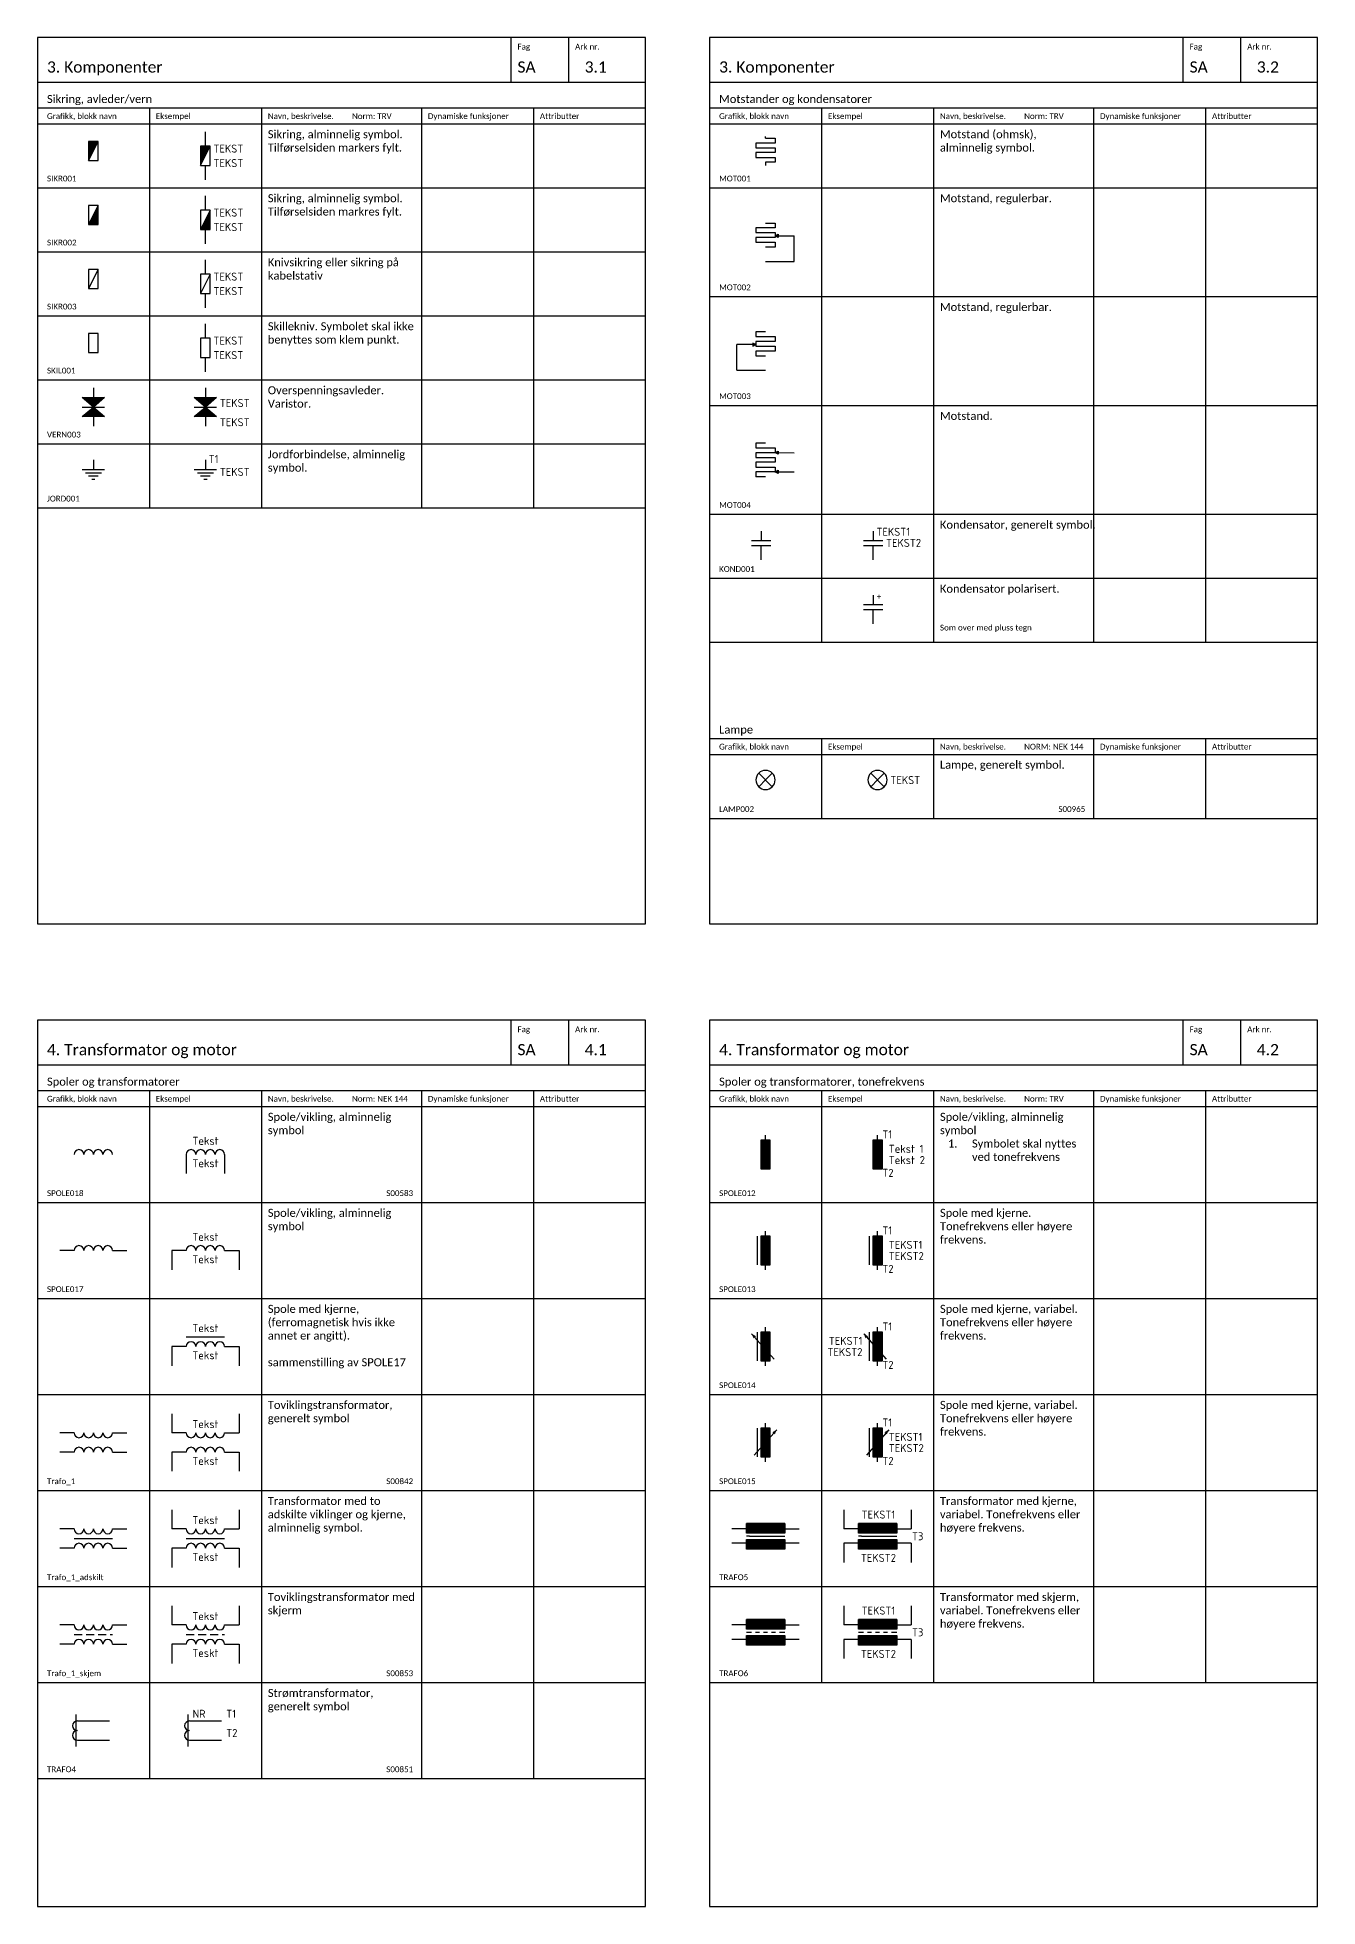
# Model space of a CAD drawing. Extents: x -220 to 1240, y -2179 to 277.
# Drawn here: x 0 to 400, y -921 to -337 of the extents above; entities that cross this region are included whole.
import ezdxf
from ezdxf.enums import TextEntityAlignment as Align

# ---------------------------------------------------------------- set-up
doc = ezdxf.new("R2010")
doc.units = 0
doc.linetypes.add('HIDDEN_Signal', pattern=[3.75, 2.5, -1.25])
for name, color, linetype in [('KOMP-TEKST25', 2, 'Continuous'), ('KOMPONENTER', 2, 'Continuous'), ('RAMME', 5, 'Continuous'), ('RAMME SYMBOLER', 4, 'Continuous'), ('RAMME TEKST', 7, 'Continuous'), ('Sig-komponenter', 2, 'Continuous')]:
    doc.layers.add(name, color=color, linetype=linetype)
doc.styles.add('Calibri', font='calibri.ttf')
doc.styles.add('ISO25', font='iso3098.shx', dxfattribs={"height": 2.5})
pattern_1 = [(0, (5e-13, -338.25), (0, 6.985), [5.08, -1.905]), (90, (5e-13, -338.25), (-6.985, 4e-16), [5.08, -1.905])]
pattern_2 = [(0, (62.5, -307), (0, 6.985), [5.08, -1.905]), (90, (62.5, -307), (-6.985, 4e-16), [5.08, -1.905])]
pattern_3 = [(0, (-210, -307), (0, 6.985), [5.08, -1.905]), (90, (-210, -307), (-6.985, 4e-16), [5.08, -1.905])]

# ---------------------------------------------------------------- blocks, each defined once
blk = doc.blocks.new('KOND001')
at = {"layer": 'KOMPONENTER', "color": 0, "linetype": 'ByBlock', "lineweight": -2}
for points in [[(0, 0), (0, -3)], [(-3, -3), (3, -3)], [(-3, -4.5), (3, -4.5)], [(0, -9), (0, -4.5)]]:
    blk.add_lwpolyline(points, dxfattribs=at)
at = {"layer": 'KOMP-TEKST25', "linetype": 'ByBlock', "lineweight": -2, "style": 'ISO25'}
for tag, p in [('TEKST1', (1, -1.5)), ('TEKST2', (4, -4.97))]:
    blk.add_attdef(tag, p, '', height=2.5, dxfattribs=at)
blk = doc.blocks.new('SPOLE012')
at = {"layer": 'KOMPONENTER', "color": 0, "linetype": 'ByBlock', "lineweight": -2}
for points in [[(0, -1.5), (0, 0)], [(-1.5, -1.5), (-1.5, -10.5)], [(1.5, -1.5), (-1.5, -1.5)], [(-1.25, -1.75), (-1.25, -10.25)], [(1.25, -1.75), (-1.25, -1.75)], [(-1, -2), (-1, -10)], [(1, -2), (-1, -2)], [(-0.75, -2.25), (-0.75, -9.75)], [(0.75, -2.25), (-0.75, -2.25)], [(-0.5, -2.5), (-0.5, -9.5)], [(0.5, -2.5), (-0.5, -2.5)], [(-0.25, -2.75), (-0.25, -9.25)], [(0.25, -2.75), (-0.25, -2.75)], [(0, -3), (0, -9)], [(0.25, -9.25), (0.25, -2.75)], [(0.5, -9.5), (0.5, -2.5)], [(0.75, -9.75), (0.75, -2.25)], [(1, -10), (1, -2)], [(1.25, -10.25), (1.25, -1.75)], [(1.5, -10.5), (1.5, -1.5)], [(-1.5, -10.5), (1.5, -10.5)], [(-1.25, -10.25), (1.25, -10.25)], [(-1, -10), (1, -10)], [(-0.75, -9.75), (0.75, -9.75)], [(-0.5, -9.5), (0.5, -9.5)], [(-0.25, -9.25), (0.25, -9.25)]]:
    blk.add_lwpolyline(points, dxfattribs=at)
blk.add_solid([(-1.52, -10.49), (1.5, -10.49), (-1.52, -1.49), (1.46, -1.53)], dxfattribs=at)
at = {"layer": 'KOMP-TEKST25', "linetype": 'ByBlock', "lineweight": -2, "style": 'ISO25'}
for tag, p in [('TILKOPL1', (1.5, -1)), ('TEKST1', (3.5, -5.5)), ('TILKOPL2', (1.5, -13)), ('TEKST2', (3.5, -9))]:
    blk.add_attdef(tag, p, '', height=2.5, dxfattribs=at)
blk = doc.blocks.new('SPOLE013')
at = {"layer": 'KOMPONENTER', "color": 0, "linetype": 'ByBlock', "lineweight": -2}
for points in [[(0, -1.5), (0, 0)], [(-2.5, -10.5), (-2.5, -1.5)], [(-1.5, -1.5), (-1.5, -10.5)], [(1.5, -1.5), (-1.5, -1.5)], [(-1.25, -1.75), (-1.25, -10.25)], [(1.25, -1.75), (-1.25, -1.75)], [(-1, -2), (-1, -10)], [(1, -2), (-1, -2)], [(-0.75, -2.25), (-0.75, -9.75)], [(0.75, -2.25), (-0.75, -2.25)], [(-0.5, -2.5), (-0.5, -9.5)], [(0.5, -2.5), (-0.5, -2.5)], [(-0.25, -2.75), (-0.25, -9.25)], [(0.25, -2.75), (-0.25, -2.75)], [(0, -3), (0, -9)], [(0.25, -9.25), (0.25, -2.75)], [(0.5, -9.5), (0.5, -2.5)], [(0.75, -9.75), (0.75, -2.25)], [(1, -10), (1, -2)], [(1.25, -10.25), (1.25, -1.75)], [(1.5, -10.5), (1.5, -1.5)], [(-1.5, -10.5), (1.5, -10.5)], [(-1.25, -10.25), (1.25, -10.25)], [(-1, -10), (1, -10)], [(-0.75, -9.75), (0.75, -9.75)], [(-0.5, -9.5), (0.5, -9.5)], [(-0.25, -9.25), (0.25, -9.25)], [(0, -12), (0, -10.5)]]:
    blk.add_lwpolyline(points, dxfattribs=at)
blk.add_solid([(-1.52, -10.49), (1.5, -10.49), (-1.52, -1.49), (1.46, -1.53)], dxfattribs=at)
at = {"layer": 'KOMP-TEKST25', "linetype": 'ByBlock', "lineweight": -2, "style": 'ISO25'}
for tag, p in [('TILKOPL1', (1.5, -1)), ('TEKST1', (3.5, -5.5)), ('TILKOPL2', (1.5, -13)), ('TEKST2', (3.5, -9))]:
    blk.add_attdef(tag, p, '', height=2.5, dxfattribs=at)
blk = doc.blocks.new('SPOLE014')
at = {"layer": 'KOMPONENTER', "color": 0, "linetype": 'ByBlock', "lineweight": -2}
blk.add_line((-4.33, -2), (2.67, -10), dxfattribs=at)
for points in [[(0, -1.5), (0, 0)], [(-2.5, -10.5), (-2.5, -1.5)], [(-1.5, -1.5), (-1.5, -10.5)], [(1.5, -1.5), (-1.5, -1.5)], [(-1.25, -1.75), (-1.25, -10.25)], [(1.25, -1.75), (-1.25, -1.75)], [(-1, -2), (-1, -10)], [(1, -2), (-1, -2)], [(-0.75, -2.25), (-0.75, -9.75)], [(0.75, -2.25), (-0.75, -2.25)], [(-0.5, -2.5), (-0.5, -9.5)], [(0.5, -2.5), (-0.5, -2.5)], [(-0.25, -2.75), (-0.25, -9.25)], [(0.25, -2.75), (-0.25, -2.75)], [(0, -3), (0, -9)], [(0.25, -9.25), (0.25, -2.75)], [(0.5, -9.5), (0.5, -2.5)], [(0.75, -9.75), (0.75, -2.25)], [(1, -10), (1, -2)], [(1.25, -10.25), (1.25, -1.75)], [(1.5, -10.5), (1.5, -1.5)], [(-1.5, -10.5), (1.5, -10.5)], [(-1.25, -10.25), (1.25, -10.25)], [(-1, -10), (1, -10)], [(-0.75, -9.75), (0.75, -9.75)], [(-0.5, -9.5), (0.5, -9.5)], [(-0.25, -9.25), (0.25, -9.25)], [(0, -12), (0, -10.5)]]:
    blk.add_lwpolyline(points, dxfattribs=at)
blk.add_lwpolyline([(-4.33, -2, 0, 1, 0), (-3.37, -3.11, 1, 1, 0)], format="xyseb", dxfattribs=at)
blk.add_solid([(-1.52, -10.49), (1.5, -10.49), (-1.52, -1.49), (1.46, -1.53)], dxfattribs=at)
at = {"layer": 'KOMP-TEKST25', "linetype": 'ByBlock', "lineweight": -2, "style": 'ISO25'}
for tag, p in [('TILKOPL1', (1.5, -1)), ('TILKOPL2', (1.5, -13))]:
    blk.add_attdef(tag, p, '', height=2.5, dxfattribs=at)
for tag, p in [('TEKST1', (-4.72, -5.5)), ('TEKST2', (-4.72, -9))]:
    blk.add_attdef(tag, text='', height=2.5, dxfattribs=at).set_placement(p, align=Align.RIGHT)
blk = doc.blocks.new('SPOLE015')
at = {"layer": 'KOMPONENTER', "color": 0, "linetype": 'ByBlock', "lineweight": -2}
blk.add_line((3.5, -2), (-3.5, -10), dxfattribs=at)
for points in [[(0, -1.5), (0, 0)], [(-2.5, -10.5), (-2.5, -1.5)], [(-1.5, -1.5), (-1.5, -10.5)], [(1.5, -1.5), (-1.5, -1.5)], [(-1.25, -1.75), (-1.25, -10.25)], [(1.25, -1.75), (-1.25, -1.75)], [(-1, -2), (-1, -10)], [(1, -2), (-1, -2)], [(-0.75, -2.25), (-0.75, -9.75)], [(0.75, -2.25), (-0.75, -2.25)], [(-0.5, -2.5), (-0.5, -9.5)], [(0.5, -2.5), (-0.5, -2.5)], [(-0.25, -2.75), (-0.25, -9.25)], [(0.25, -2.75), (-0.25, -2.75)], [(0, -3), (0, -9)], [(0.25, -9.25), (0.25, -2.75)], [(0.5, -9.5), (0.5, -2.5)], [(0.75, -9.75), (0.75, -2.25)], [(1, -10), (1, -2)], [(1.25, -10.25), (1.25, -1.75)], [(1.5, -10.5), (1.5, -1.5)], [(-1.5, -10.5), (1.5, -10.5)], [(-1.25, -10.25), (1.25, -10.25)], [(-1, -10), (1, -10)], [(-0.75, -9.75), (0.75, -9.75)], [(-0.5, -9.5), (0.5, -9.5)], [(-0.25, -9.25), (0.25, -9.25)], [(0, -12), (0, -10.5)]]:
    blk.add_lwpolyline(points, dxfattribs=at)
blk.add_lwpolyline([(3.5, -2, 0, 1, 0), (2.54, -3.11, 1, 1, 0)], format="xyseb", dxfattribs=at)
blk.add_solid([(-1.52, -10.49), (1.5, -10.49), (-1.52, -1.49), (1.46, -1.53)], dxfattribs=at)
at = {"layer": 'KOMP-TEKST25', "linetype": 'ByBlock', "lineweight": -2, "style": 'ISO25'}
for tag, p in [('TILKOPL1', (1.5, -1)), ('TEKST1', (3.5, -5.5)), ('TILKOPL2', (1.5, -13)), ('TEKST2', (3.5, -9))]:
    blk.add_attdef(tag, p, '', height=2.5, dxfattribs=at)
blk = doc.blocks.new('TRAFO5')
at = {"layer": 'KOMPONENTER', "color": 0, "linetype": 'ByBlock', "lineweight": -2}
for p, q in [((4.5, 0), (0, 0)), ((16.5, 0), (21, 0)), ((4.5, -4.5), (0, -4.5)), ((21, -4.5), (16.5, -4.5))]:
    blk.add_line(p, q, dxfattribs=at)
for points in [[(16.51, 1.72), (4.51, 1.72)], [(4.51, -1.28), (4.51, 1.72)], [(4.51, 0.22), (4.51, 0.22)], [(4.51, -1.28), (4.51, 0.22)], [(16.26, 1.47), (4.76, 1.47)], [(4.76, 1.47), (4.76, -1.03)], [(16.01, 1.22), (5.01, 1.22)], [(5.01, 1.22), (5.01, -0.78)], [(15.76, 0.97), (5.26, 0.97)], [(5.26, 0.97), (5.26, -0.53)], [(15.51, 0.72), (5.51, 0.72)], [(5.51, 0.72), (5.51, -0.28)], [(15.26, 0.47), (5.76, 0.47)], [(5.76, 0.47), (5.76, -0.03)], [(6.01, 0.22), (15.01, 0.22)], [(15.26, -0.03), (15.26, 0.47)], [(15.51, -0.28), (15.51, 0.72)], [(15.76, -0.53), (15.76, 0.97)], [(16.01, -0.78), (16.01, 1.22)], [(16.26, -1.03), (16.26, 1.47)], [(16.51, 1.72), (16.51, -1.28)], [(16.51, -1.28), (4.51, -1.28)], [(5.51, -2.28), (4.51, -2.28)], [(4.51, -3.28), (16.51, -3.28)], [(4.51, -3.78), (4.51, -3.28)], [(4.51, -4.78), (4.51, -3.78)], [(4.51, -6.28), (4.51, -4.78)], [(4.76, -1.03), (16.26, -1.03)], [(4.76, -3.53), (4.76, -6.03)], [(16.26, -3.53), (4.76, -3.53)], [(5.01, -0.78), (16.01, -0.78)], [(16.01, -3.78), (5.01, -3.78)], [(5.01, -3.78), (5.01, -5.78)], [(5.01, -5.78), (16.01, -5.78)], [(5.26, -0.53), (15.76, -0.53)], [(15.76, -4.03), (5.26, -4.03)], [(5.26, -4.03), (5.26, -5.53)], [(5.26, -5.53), (15.76, -5.53)], [(5.51, -0.28), (15.51, -0.28)], [(5.51, -2.28), (15.51, -2.28)], [(15.51, -4.28), (5.51, -4.28)], [(5.51, -4.28), (5.51, -5.28)], [(5.51, -5.28), (15.51, -5.28)], [(5.76, -0.03), (15.26, -0.03)], [(15.26, -4.53), (5.76, -4.53)], [(5.76, -4.53), (5.76, -5.03)], [(5.76, -5.03), (15.26, -5.03)], [(6.01, -4.78), (15.01, -4.78)], [(15.26, -5.03), (15.26, -4.53)], [(15.51, -2.28), (16.51, -2.28)], [(15.51, -5.28), (15.51, -4.28)], [(15.76, -5.53), (15.76, -4.03)], [(16.01, -5.78), (16.01, -3.78)], [(16.26, -6.03), (16.26, -3.53)], [(16.51, -3.28), (16.51, -3.78)], [(16.51, -3.78), (16.51, -4.78)], [(16.51, -4.78), (16.51, -6.28)], [(16.51, -6.28), (4.51, -6.28)], [(4.76, -6.03), (16.26, -6.03)]]:
    blk.add_lwpolyline(points, dxfattribs=at)
for points in [[(4.52, -1.23), (16.46, -1.23), (4.52, 1.7), (16.5, 1.7)], [(4.52, -6.25), (16.46, -6.25), (4.52, -3.32), (16.5, -3.32)]]:
    blk.add_solid(points, dxfattribs=at)
at = {"layer": 'KOMP-TEKST25', "linetype": 'ByBlock', "lineweight": -2, "style": 'ISO25'}
for tag, p in [('TEKST1', (10.77, 3.23)), ('TEKST2', (10.77, -10.3))]:
    blk.add_attdef(tag, text='', height=2.5, dxfattribs=at).set_placement(p, align=Align.CENTER)
blk.add_attdef('TEKST3', (21.26, -3.54), '', height=2.5, dxfattribs=at)
blk = doc.blocks.new('TRAFO6')
at = {"layer": 'KOMPONENTER', "color": 0, "linetype": 'ByBlock', "lineweight": -2}
for p, q in [((4.5, 0), (0, 0)), ((16.5, 0), (21, 0)), ((4.5, -4.5), (0, -4.5)), ((4.51, -2.28), (6.15, -2.28)), ((7.38, -2.28), (8.63, -2.28)), ((9.87, -2.28), (11.13, -2.28)), ((12.39, -2.28), (13.64, -2.28)), ((14.89, -2.28), (16.51, -2.28)), ((21, -4.5), (16.5, -4.5))]:
    blk.add_line(p, q, dxfattribs=at)
for points in [[(16.51, 1.72), (4.51, 1.72)], [(4.51, -1.28), (4.51, 1.72)], [(4.51, -1.28), (4.51, 0.22)], [(4.51, 0.22), (4.51, 0.22)], [(16.26, 1.47), (4.76, 1.47)], [(4.76, 1.47), (4.76, -1.03)], [(16.01, 1.22), (5.01, 1.22)], [(5.01, 1.22), (5.01, -0.78)], [(15.76, 0.97), (5.26, 0.97)], [(5.26, 0.97), (5.26, -0.53)], [(15.51, 0.72), (5.51, 0.72)], [(5.51, 0.72), (5.51, -0.28)], [(15.26, 0.47), (5.76, 0.47)], [(5.76, 0.47), (5.76, -0.03)], [(6.01, 0.22), (15.01, 0.22)], [(15.26, -0.03), (15.26, 0.47)], [(15.51, -0.28), (15.51, 0.72)], [(15.76, -0.53), (15.76, 0.97)], [(16.01, -0.78), (16.01, 1.22)], [(16.26, -1.03), (16.26, 1.47)], [(16.51, 1.72), (16.51, -1.28)], [(16.51, -1.28), (4.51, -1.28)], [(4.51, -3.28), (16.51, -3.28)], [(4.51, -3.78), (4.51, -3.28)], [(4.51, -4.78), (4.51, -3.78)], [(4.51, -6.28), (4.51, -4.78)], [(4.76, -1.03), (16.26, -1.03)], [(16.26, -3.53), (4.76, -3.53)], [(4.76, -3.53), (4.76, -6.03)], [(5.01, -0.78), (16.01, -0.78)], [(16.01, -3.78), (5.01, -3.78)], [(5.01, -3.78), (5.01, -5.78)], [(5.01, -5.78), (16.01, -5.78)], [(5.26, -0.53), (15.76, -0.53)], [(15.76, -4.03), (5.26, -4.03)], [(5.26, -4.03), (5.26, -5.53)], [(5.26, -5.53), (15.76, -5.53)], [(5.51, -0.28), (15.51, -0.28)], [(15.51, -4.28), (5.51, -4.28)], [(5.51, -4.28), (5.51, -5.28)], [(5.51, -5.28), (15.51, -5.28)], [(5.76, -0.03), (15.26, -0.03)], [(15.26, -4.53), (5.76, -4.53)], [(5.76, -4.53), (5.76, -5.03)], [(5.76, -5.03), (15.26, -5.03)], [(6.01, -4.78), (15.01, -4.78)], [(15.26, -5.03), (15.26, -4.53)], [(15.51, -5.28), (15.51, -4.28)], [(15.76, -5.53), (15.76, -4.03)], [(16.01, -5.78), (16.01, -3.78)], [(16.26, -6.03), (16.26, -3.53)], [(16.51, -3.28), (16.51, -3.78)], [(16.51, -3.78), (16.51, -4.78)], [(16.51, -4.78), (16.51, -6.28)], [(16.51, -6.28), (4.51, -6.28)], [(4.76, -6.03), (16.26, -6.03)]]:
    blk.add_lwpolyline(points, dxfattribs=at)
for points in [[(4.52, -1.23), (16.46, -1.23), (4.52, 1.7), (16.5, 1.7)], [(4.52, -6.25), (16.46, -6.25), (4.52, -3.32), (16.5, -3.32)]]:
    blk.add_solid(points, dxfattribs=at)
at = {"layer": 'KOMP-TEKST25', "linetype": 'ByBlock', "lineweight": -2, "style": 'ISO25'}
for tag, p in [('TEKST1', (10.77, 3.23)), ('TEKST2', (10.77, -10.3))]:
    blk.add_attdef(tag, text='', height=2.5, dxfattribs=at).set_placement(p, align=Align.CENTER)
blk.add_attdef('TEKST3', (21.26, -3.54), '', height=2.5, dxfattribs=at)
blk = doc.blocks.new('JORD001')
at = {"layer": 'KOMPONENTER', "color": 0, "linetype": 'ByBlock'}
for points in [[(0, 0), (0, -3)], [(-3.5, -3), (3.5, -3)], [(-2.5, -4), (2.5, -4)], [(-1.5, -5), (1.5, -5)], [(-0.5, -6), (0.5, -6)]]:
    blk.add_lwpolyline(points, dxfattribs=at)
at = {"layer": 'KOMP-TEKST25', "style": 'ISO25'}
for tag, p in [('TILKOPL1', (1, -1)), ('TEKST1', (4.5, -5))]:
    blk.add_attdef(tag, p, '', height=2.5, dxfattribs=at)
blk = doc.blocks.new('SPOLE017')
at = {"layer": 'KOMPONENTER', "color": 0, "linetype": 'ByBlock', "lineweight": -2}
for points in [[(4.5, 0), (0, 0)], [(16.5, 0), (21, 0)]]:
    blk.add_lwpolyline(points, dxfattribs=at)
for centre in [(6, 0), (9, 0), (12, 0), (15, 0)]:
    blk.add_arc(centre, 1.5, 0, 180, dxfattribs=at)
at = {"layer": 'KOMP-TEKST25', "linetype": 'ByBlock', "lineweight": -2, "style": 'ISO25'}
for tag, p in [('TEKST1', (10.49, 3)), ('TEKST2', (10.49, -4))]:
    blk.add_attdef(tag, text='', height=2.5, dxfattribs=at).set_placement(p, align=Align.CENTER)
blk = doc.blocks.new('SPOLE018')
at = {"layer": 'KOMPONENTER', "color": 0, "linetype": 'ByBlock', "lineweight": -2}
for centre in [(1.5, 0), (4.5, 0), (7.5, 0), (10.5, 0)]:
    blk.add_arc(centre, 1.5, 0, 180, dxfattribs=at)
at = {"layer": 'KOMP-TEKST25', "linetype": 'ByBlock', "lineweight": -2, "style": 'ISO25'}
for tag, p in [('TEKST1', (6.02, 3)), ('TEKST2', (6.02, -4))]:
    blk.add_attdef(tag, text='', height=2.5, dxfattribs=at).set_placement(p, align=Align.CENTER)
blk = doc.blocks.new('Trafo_1')
at = {"color": 0, "linetype": 'ByBlock', "lineweight": -2}
for points in [[(4.5, 0), (0, 0)], [(16.5, 0), (21, 0)], [(4.5, -6), (0, -6)], [(16.5, -6), (21, -6)]]:
    blk.add_lwpolyline(points, dxfattribs=at)
for centre, start, end in [((6, 0), 180, 0), ((9, 0), 180, 0), ((12, 0), 180, 0), ((15, 0), 180, 0), ((6, -6), 0, 180), ((9, -6), 0, 180), ((12, -6), 0, 180), ((15, -6), 0, 180)]:
    blk.add_arc(centre, 1.5, start, end, dxfattribs=at)
at = {"layer": 'KOMP-TEKST25', "linetype": 'ByBlock', "lineweight": -2, "style": 'ISO25'}
for tag, p in [('TEKST1', (10.49, 1.5)), ('TEKST2', (10.49, -10))]:
    blk.add_attdef(tag, text='', height=2.5, dxfattribs=at).set_placement(p, align=Align.CENTER)
blk.add_attdef('TEKST3', (24, -4), '', height=2.5, dxfattribs=at)
blk = doc.blocks.new('Trafo_1_adskilt')
at = {"color": 0, "linetype": 'ByBlock', "lineweight": -2}
blk.add_line((4.5, -3), (16.5, -3), dxfattribs=at)
for points in [[(4.5, 0), (0, 0)], [(16.5, 0), (21, 0)], [(4.5, -6), (0, -6)], [(16.5, -6), (21, -6)]]:
    blk.add_lwpolyline(points, dxfattribs=at)
for centre, start, end in [((6, 0), 180, 0), ((9, 0), 180, 0), ((12, 0), 180, 0), ((15, 0), 180, 0), ((6, -6), 0, 180), ((9, -6), 0, 180), ((12, -6), 0, 180), ((15, -6), 0, 180)]:
    blk.add_arc(centre, 1.5, start, end, dxfattribs=at)
at = {"layer": 'KOMP-TEKST25', "linetype": 'ByBlock', "lineweight": -2, "style": 'ISO25'}
for tag, p in [('TEKST1', (10.49, 1.5)), ('TEKST2', (10.49, -10))]:
    blk.add_attdef(tag, text='', height=2.5, dxfattribs=at).set_placement(p, align=Align.CENTER)
blk.add_attdef('TEKST3', (24, -4), '', height=2.5, dxfattribs=at)
blk = doc.blocks.new('Trafo_1_skjem')
at = {"color": 0, "linetype": 'HIDDEN_Signal', "lineweight": -2}
blk.add_line((4.5, -3), (16.5, -3), dxfattribs=at)
at = {"color": 0, "linetype": 'ByBlock', "lineweight": -2}
for points in [[(4.5, 0), (0, 0)], [(16.5, 0), (21, 0)], [(4.5, -6), (0, -6)], [(16.5, -6), (21, -6)]]:
    blk.add_lwpolyline(points, dxfattribs=at)
for centre, start, end in [((6, 0), 180, 0), ((9, 0), 180, 0), ((12, 0), 180, 0), ((15, 0), 180, 0), ((6, -6), 0, 180), ((9, -6), 0, 180), ((12, -6), 0, 180), ((15, -6), 0, 180)]:
    blk.add_arc(centre, 1.5, start, end, dxfattribs=at)
at = {"layer": 'KOMP-TEKST25', "linetype": 'ByBlock', "lineweight": -2, "style": 'ISO25'}
for tag, p in [('TEKST1', (10.49, 1.5)), ('TEKST2', (10.49, -10))]:
    blk.add_attdef(tag, text='', height=2.5, dxfattribs=at).set_placement(p, align=Align.CENTER)
blk.add_attdef('TEKST3', (24, -4), '', height=2.5, dxfattribs=at)
blk = doc.blocks.new('TRAFO4')
at = {"color": 0, "linetype": 'ByBlock', "lineweight": -2}
for points in [[(-10.5, 2), (-10.5, -8)], [(-10, 0), (-2, 0)], [(-2, 0), (0, 0)], [(-10, -6), (-2, -6)], [(-2, -6), (0, -6)]]:
    blk.add_lwpolyline(points, dxfattribs=at)
for centre in [(-10, -1.5), (-10, -4.5)]:
    blk.add_arc(centre, 1.5, 90, 270, dxfattribs=at)
at = {"layer": 'KOMP-TEKST25', "linetype": 'ByBlock', "lineweight": -2, "style": 'ISO25'}
for tag, p in [('TEKST', (-9, 1)), ('TILKOPL1', (1.5, 1)), ('TILKOPL2', (1.5, -5))]:
    blk.add_attdef(tag, p, '', height=2.5, dxfattribs=at)
blk = doc.blocks.new('SIKR001')
at = {"layer": 'KOMPONENTER', "color": 0, "linetype": 'ByBlock', "lineweight": -2}
for p, q in [((1.5, 6), (-1.5, 6)), ((-1.5, 6), (-1.5, 0)), ((-1.5, 0), (1.5, 6)), ((1.5, 0), (1.5, 6)), ((-1.5, 0), (1.5, 0)), ((1.1, 5.75), (-1.25, 5.75)), ((-1.25, 5.75), (-1.25, 1.06)), ((-1.25, 1.06), (1.1, 5.75)), ((0.69, 5.5), (-1, 5.5)), ((-1, 5.5), (-1, 2.12)), ((-1, 2.12), (0.69, 5.5)), ((0.29, 5.25), (-0.75, 5.25)), ((-0.75, 5.25), (-0.75, 3.18)), ((-0.75, 3.18), (0.29, 5.25)), ((-0.12, 5), (-0.5, 5)), ((-0.5, 5), (-0.5, 4.24)), ((-0.5, 4.24), (-0.12, 5))]:
    blk.add_line(p, q, dxfattribs=at)
blk.add_solid([(-1.5, 0), (1.5, 6), (-1.5, 6)], dxfattribs=at)
at = {"layer": 'KOMP-TEKST25', "linetype": 'ByBlock', "lineweight": -2, "style": 'ISO25'}
for tag, p in [('TEKST1', (2.5, 4)), ('TEKST2', (2.5, -0.52))]:
    blk.add_attdef(tag, p, '', height=2.5, dxfattribs=at)
blk = doc.blocks.new('SIKR002')
at = {"layer": 'KOMPONENTER', "color": 0, "linetype": 'ByBlock', "lineweight": -2}
for p, q in [((-1.5, 6), (-1.5, 0)), ((1.5, 6), (-1.5, 6)), ((1.5, 6), (-1.5, 0)), ((1.5, 0), (1.5, 6)), ((-1.5, 0), (1.5, 0)), ((1.25, 4.94), (-1.1, 0.25)), ((-1.1, 0.25), (1.25, 0.25)), ((1, 3.88), (-0.69, 0.5)), ((-0.69, 0.5), (1, 0.5)), ((0.75, 2.82), (-0.29, 0.75)), ((-0.29, 0.75), (0.75, 0.75)), ((0.5, 1.76), (0.12, 1)), ((0.12, 1), (0.5, 1)), ((0.5, 1), (0.5, 1.76)), ((0.75, 0.75), (0.75, 2.82)), ((1, 0.5), (1, 3.88)), ((1.25, 0.25), (1.25, 4.94))]:
    blk.add_line(p, q, dxfattribs=at)
blk.add_solid([(-1.5, 0), (1.5, 6), (1.5, 0)], dxfattribs=at)
at = {"layer": 'KOMP-TEKST25', "linetype": 'ByBlock', "lineweight": -2, "style": 'ISO25'}
for tag, p in [('TEKST1', (2.5, 4)), ('TEKST2', (2.5, -0.52))]:
    blk.add_attdef(tag, p, '', height=2.5, dxfattribs=at)
blk = doc.blocks.new('SIKR003')
at = {"layer": 'KOMPONENTER', "color": 0, "linetype": 'ByBlock', "lineweight": -2}
for p, q in [((-1.5, 6), (-1.5, 0)), ((1.5, 6), (-1.5, 6)), ((1.5, 6), (-1.5, 0)), ((1.5, 0), (1.5, 6)), ((-1.5, 0), (1.5, 0))]:
    blk.add_line(p, q, dxfattribs=at)
at = {"layer": 'KOMP-TEKST25', "linetype": 'ByBlock', "lineweight": -2, "style": 'ISO25'}
for tag, p in [('TEKST1', (2.5, 4)), ('TEKST2', (2.5, -0.52))]:
    blk.add_attdef(tag, p, '', height=2.5, dxfattribs=at)
blk = doc.blocks.new('SKIL001')
at = {"layer": 'KOMPONENTER', "color": 0, "linetype": 'ByBlock', "lineweight": -2}
for points in [[(1.5, 6), (-1.5, 6)], [(-1.5, 6), (-1.5, 0)], [(1.5, 0), (1.5, 6)], [(-1.5, 0), (1.5, 0)]]:
    blk.add_lwpolyline(points, dxfattribs=at)
at = {"layer": 'KOMP-TEKST25', "linetype": 'ByBlock', "lineweight": -2, "style": 'ISO25'}
for tag, p in [('TEKST1', (2.5, 4)), ('TEKST2', (2.5, -0.52))]:
    blk.add_attdef(tag, p, '', height=2.5, dxfattribs=at)
blk = doc.blocks.new('VERN003')
at = {"linetype": 'ByBlock', "lineweight": -2}
h = blk.add_hatch(color=0, dxfattribs=at)
h.dxf.hatch_style = 1
h.paths.add_polyline_path([(-3.5, -3), (3.5, -3), (0, -6)])
h = blk.add_hatch(color=0, dxfattribs=at)
h.dxf.hatch_style = 1
h.paths.add_polyline_path([(-3.5, -9), (0, -6), (3.5, -9)])
at = {"layer": 'KOMPONENTER', "color": 0, "linetype": 'ByBlock', "lineweight": -2}
blk.add_line((-3, -3.25), (2.75, -3.25), dxfattribs=at)
for points in [[(0, 0), (0, -3)], [(0, -5.75), (-3, -3.25)], [(0, -5.5), (-2.25, -3.5)], [(-2.25, -3.5), (2, -3.5)], [(0, -5.25), (-1.75, -3.75)], [(-1.75, -3.75), (1.5, -3.75)], [(0, -5), (-1.25, -4)], [(-1.25, -4), (1, -4)], [(0, -4.75), (-0.75, -4.25)], [(-0.5, -4.25), (0.25, -4.25)], [(0, -4.5), (-0.25, -4.5)], [(-0.25, -4.5), (0.25, -4.5)], [(2.75, -3.25), (0, -5.75)], [(2, -3.5), (0, -5.5)], [(1.5, -3.75), (0, -5.25)], [(1, -4), (0, -5)], [(0.5, -4.25), (0, -4.75)], [(0, -4.75), (0, -4.5)], [(0.25, -4.25), (0.5, -4.25)], [(2.75, -3.25), (3, -3.25)], [(3, -3.25), (2.75, -3.25)], [(-3.5, -6), (3.5, -6)], [(-3, -8.75), (3, -8.75)], [(0, -6.25), (-2.75, -8.75)], [(0, -6.5), (-2.25, -8.5)], [(-2.25, -8.5), (2.25, -8.5)], [(0, -6.75), (-1.75, -8.25)], [(-1.75, -8.25), (1.75, -8.25)], [(0, -7), (-1, -8)], [(-1, -8), (1, -8)], [(0, -7.25), (-0.5, -7.75)], [(-0.5, -7.75), (0, -7.5)], [(-0.5, -7.75), (0.5, -7.75)], [(3, -8.75), (0, -6.25)], [(2.25, -8.5), (0, -6.5)], [(1.75, -8.25), (0, -6.75)], [(1, -8), (0, -7)], [(0.5, -7.75), (0, -7.25)], [(0, -7.5), (0.25, -7.75)], [(0, -9), (0, -12)]]:
    blk.add_lwpolyline(points, dxfattribs=at)
for points in [[(-3.5, -3), (3.5, -3), (0, -6)], [(-3.5, -9), (0, -6), (3.5, -9)]]:
    blk.add_lwpolyline(points, close=True, dxfattribs=at)
at = {"layer": 'KOMP-TEKST25', "linetype": 'ByBlock', "lineweight": -2, "style": 'ISO25'}
for tag, p in [('TEKST1', (4.5, -6)), ('TEKST2', (4.5, -11.99))]:
    blk.add_attdef(tag, p, '', height=2.5, dxfattribs=at)
blk = doc.blocks.new('MOT001')
at = {"layer": 'KOMPONENTER', "color": 0, "linetype": 'ByBlock', "lineweight": -2}
for p, q in [((0, -0.5), (0, 0)), ((-3, -2), (-3, -3.5)), ((3, -2), (-3, -2)), ((-3, -3.5), (3, -3.5)), ((3, -5), (-3, -5)), ((-3, -5), (-3, -6.5)), ((0, -0.5), (3, -0.5)), ((3, -0.5), (3, -2)), ((3, -3.5), (3, -5)), ((-3, -6.5), (3, -6.5)), ((3, -8), (0, -8)), ((0, -8), (0, -9)), ((3, -6.5), (3, -8))]:
    blk.add_line(p, q, dxfattribs=at)
at = {"layer": 'KOMP-TEKST25', "linetype": 'ByBlock', "lineweight": -2, "style": 'ISO25'}
for tag, p in [('TEKST1', (4, -2)), ('TEKST2', (4, -6.51))]:
    blk.add_attdef(tag, p, '', height=2.5, dxfattribs=at)
blk = doc.blocks.new('MOT002')
at = {"layer": 'KOMPONENTER', "color": 0, "linetype": 'ByBlock', "lineweight": -2}
for points in [[(0, 0), (3, 0)], [(3, 0), (3, -1.5)], [(-3, -1.5), (-3, -3)], [(0, -1.5), (-3, -1.5)], [(-3, -3), (3, -3)], [(3, -4.5), (-3, -4.5)], [(-3, -4.5), (-3, -6)], [(3, -1.5), (0, -1.5)], [(3, -3), (3, -4.5)], [(3, -4), (4, -3.5)], [(3, -4), (4, -4)], [(4, -4.5), (3, -4)], [(4, -3.5), (4, -4.5)], [(4, -4), (9, -4)], [(9, -12), (9, -4)], [(-3, -6), (0, -6)], [(0, -6), (3, -6)], [(3, -7.5), (0, -7.5)], [(3, -6), (3, -7.5)], [(0, -12), (9, -12)]]:
    blk.add_lwpolyline(points, dxfattribs=at)
at = {"layer": 'KOMP-TEKST25', "linetype": 'ByBlock', "lineweight": -2, "style": 'ISO25'}
for tag, p in [('TEKST1', (9.92, -3.33)), ('TEKST2', (9.92, -7.08))]:
    blk.add_attdef(tag, p, '', height=2.5, dxfattribs=at)
blk.add_attdef('TEKST3', text='', height=2.5, dxfattribs=at).set_placement((0.02, -11), align=Align.CENTER)
blk = doc.blocks.new('MOT003')
at = {"layer": 'KOMPONENTER', "color": 0, "linetype": 'ByBlock', "lineweight": -2}
for points in [[(0, 0), (-3, 0)], [(-3, 0), (-3, -1.5)], [(-9, -12), (-9, -4)], [(-4, -4), (-9, -4)], [(-3, -4), (-4, -3.5)], [(-4, -3.5), (-4, -4.5)], [(-3, -4), (-4, -4)], [(-4, -4.5), (-3, -4)], [(-3, -1.5), (0, -1.5)], [(3, -3), (-3, -3)], [(-3, -3), (-3, -4.5)], [(-3, -4.5), (3, -4.5)], [(0, -1.5), (3, -1.5)], [(3, -1.5), (3, -3)], [(3, -4.5), (3, -6)], [(0, -6), (-3, -6)], [(-3, -6), (-3, -7.5)], [(-3, -7.5), (0, -7.5)], [(3, -6), (0, -6)], [(-9, -12), (0, -12)]]:
    blk.add_lwpolyline(points, dxfattribs=at)
at = {"layer": 'KOMP-TEKST25', "linetype": 'ByBlock', "lineweight": -2, "style": 'ISO25'}
for tag, p in [('TEKST1', (3.97, -3.33)), ('TEKST2', (3.97, -7.08))]:
    blk.add_attdef(tag, p, '', height=2.5, dxfattribs=at)
blk.add_attdef('TEKST3', text='', height=2.5, dxfattribs=at).set_placement((0.02, -11), align=Align.CENTER)
blk = doc.blocks.new('MOT004')
at = {"layer": 'KOMPONENTER', "color": 0, "linetype": 'ByBlock', "lineweight": -2}
for points in [[(0, 0), (-3, 0)], [(-3, 0), (-3, -1.5)], [(-3, -1.5), (3, -1.5)], [(3, -3), (-3, -3)], [(-3, -3), (-3, -4.5)], [(-3, -4.5), (0, -4.5)], [(0, -4.5), (3, -4.5)], [(2.95, -2.99), (3.95, -2.49)], [(3.95, -3.49), (2.95, -2.99)], [(2.95, -2.99), (3.95, -2.99)], [(3, -1.5), (3, -3)], [(3, -4.5), (3, -6)], [(3.95, -2.49), (3.95, -3.49)], [(3.95, -2.99), (9, -3)], [(0, -6), (-3, -6)], [(-3, -6), (-3, -7.5)], [(-3, -7.5), (3, -7.5)], [(3, -9), (-3, -9)], [(-3, -9), (-3, -10.5)], [(0, -10.5), (-3, -10.5)], [(3, -6), (0, -6)], [(2.95, -8.99), (3.95, -8.49)], [(2.95, -8.99), (9, -9)], [(3.95, -9.49), (2.95, -8.99)], [(3, -7.5), (3, -9)], [(3.95, -8.49), (3.95, -9.49)]]:
    blk.add_lwpolyline(points, dxfattribs=at)
at = {"layer": 'KOMP-TEKST25', "linetype": 'ByBlock', "lineweight": -2, "style": 'ISO25'}
blk.add_attdef('TEKST1', text='', height=2.5, dxfattribs=at).set_placement((-4.5, -1.5), align=Align.RIGHT)
blk.add_attdef('TEKST2', (4, -1.5), '', height=2.5, dxfattribs=at)
blk = doc.blocks.new('LAMP002')
at = {"layer": 'KOMPONENTER', "color": 0, "linetype": 'ByBlock', "lineweight": -2}
for p, q in [((2, -5), (-2, -1)), ((0, -3), (-2, -5)), ((0, -3), (2, -1))]:
    blk.add_line(p, q, dxfattribs=at)
for start, end in [(0, 180), (180, 0)]:
    blk.add_arc((0, -3), 3, start, end, dxfattribs=at)
at = {"layer": 'KOMP-TEKST25', "linetype": 'ByBlock', "lineweight": -2, "style": 'ISO25'}
blk.add_attdef('TEKST1', (4, -4.28), '', height=2.5, dxfattribs=at)

msp = doc.modelspace()

# ---------------------------------------------------------------- hatches: boundary and pattern name
h = msp.add_hatch()
h.set_pattern_fill('ANGLE', color=256)
h.set_pattern_definition(pattern_3)
h.paths.add_polyline_path([(293.13, -685.62), (296.13, -685.62), (296.13, -684.62), (293.13, -684.62)])
h = msp.add_hatch()
h.set_pattern_fill('ANGLE', color=256)
h.set_pattern_definition(pattern_3)
h.paths.add_polyline_path([(314.38, -685.62), (311.38, -685.62), (311.38, -684.62), (314.38, -684.62)])
h = msp.add_hatch()
h.set_pattern_fill('ANGLE', color=256)
h.set_pattern_definition(pattern_2)
h.paths.add_polyline_path([(355.63, -685.62), (358.63, -685.62), (358.63, -684.62), (355.63, -684.62)])
h = msp.add_hatch()
h.set_pattern_fill('ANGLE', color=256)
h.set_pattern_definition(pattern_2)
h.paths.add_polyline_path([(376.88, -685.62), (373.88, -685.62), (373.88, -684.62), (376.88, -684.62)])
h = msp.add_hatch()
h.set_pattern_fill('ANGLE', color=256)
h.set_pattern_definition([(0, (-482.5, -338.25), (0, 6.985), [5.08, -1.905]), (90, (-482.5, -338.25), (-6.985, 4e-16), [5.08, -1.905])])
h.paths.add_polyline_path([(20.63, -716.88), (23.63, -716.88), (23.63, -715.88), (20.63, -715.88)])
h = msp.add_hatch()
h.set_pattern_fill('ANGLE', color=256)
h.set_pattern_definition(pattern_1)
h.paths.add_polyline_path([(293.13, -716.88), (296.13, -716.88), (296.13, -715.88), (293.13, -715.88)])
h = msp.add_hatch()
h.set_pattern_fill('ANGLE', color=256)
h.set_pattern_definition([(0, (-210, -338.25), (0, 6.985), [5.08, -1.905]), (90, (-210, -338.25), (-6.985, 4e-16), [5.08, -1.905])])
h.paths.add_polyline_path([(293.13, -716.88), (296.13, -716.88), (296.13, -715.88), (293.13, -715.88)])
h = msp.add_hatch()
h.set_pattern_fill('ANGLE', color=256)
h.set_pattern_definition(pattern_1)
h.paths.add_polyline_path([(314.38, -716.88), (311.38, -716.88), (311.38, -715.88), (314.38, -715.88)])
h = msp.add_hatch()
h.set_pattern_fill('ANGLE', color=256)
h.set_pattern_definition([(0, (62.5, -338.25), (0, 6.985), [5.08, -1.905]), (90, (62.5, -338.25), (-6.985, 4e-16), [5.08, -1.905])])
h.paths.add_polyline_path([(355.63, -716.88), (358.63, -716.88), (358.63, -715.88), (355.63, -715.88)])

# ---------------------------------------------------------------- linework, layer by layer
at = {"layer": 'RAMME'}
for points in [[(190, -337), (0, -337), (0, -614), (190, -614)], [(400, -337), (210, -337), (210, -614), (400, -614)], [(190, -644), (0, -644), (0, -921), (190, -921)], [(400, -644), (210, -644), (210, -921), (400, -921)]]:
    msp.add_lwpolyline(points, close=True, dxfattribs=at)
for points in [[(0, -351), (190, -351)], [(210, -351), (400, -351)], [(0, -658), (190, -658)], [(210, -658), (400, -658)]]:
    msp.add_lwpolyline(points, dxfattribs=at)
at = {"layer": 'RAMME SYMBOLER'}
for p, q in [((148, -351), (148, -337)), ((166, -351), (166, -337)), ((358, -351), (358, -337)), ((376, -351), (376, -337)), ((0, -359), (190, -359)), ((35, -359), (35, -484)), ((70, -359), (70, -484)), ((120, -359), (120, -484)), ((155, -359), (155, -484)), ((210, -359), (400, -359)), ((245, -359), (245, -526)), ((280, -359), (280, -526)), ((330, -359), (330, -526)), ((365, -359), (365, -526)), ((0, -364), (190, -364)), ((210, -364), (400, -364)), ((0, -384), (190, -384)), ((210, -384), (400, -384)), ((0, -404), (190, -404)), ((210, -418), (400, -418)), ((0, -424), (190, -424)), ((0, -444), (190, -444)), ((210, -452), (400, -452)), ((0, -464), (190, -464)), ((0, -484), (190, -484)), ((210, -486), (400, -486)), ((210, -506), (400, -506)), ((210, -526), (400, -526)), ((210, -556), (400, -556)), ((245, -556), (245, -581)), ((280, -556), (280, -581)), ((330, -556), (330, -581)), ((365, -556), (365, -581)), ((210, -561), (400, -561)), ((210, -581), (400, -581)), ((148, -658), (148, -644)), ((166, -658), (166, -644)), ((358, -658), (358, -644)), ((376, -658), (376, -644)), ((0, -666), (190, -666)), ((0, -671), (190, -671)), ((35, -666), (35, -881)), ((70, -666), (70, -881)), ((120, -666), (120, -881)), ((155, -666), (155, -881)), ((210, -666), (400, -666)), ((210, -671), (400, -671)), ((245, -666), (245, -851)), ((280, -666), (280, -851)), ((330, -666), (330, -851)), ((365, -666), (365, -851)), ((0, -701), (190, -701)), ((210, -701), (400, -701)), ((0, -731), (190, -731)), ((210, -731), (400, -731)), ((0, -761), (190, -761)), ((210, -761), (400, -761)), ((0, -791), (190, -791)), ((210, -791), (400, -791)), ((0, -821), (190, -821)), ((210, -821), (400, -821)), ((0, -851), (190, -851)), ((210, -851), (400, -851)), ((0, -881), (190, -881))]:
    msp.add_line(p, q, dxfattribs=at)
at = {"layer": 'Sig-komponenter'}
for p, q in [((52.5, -371), (52.5, -366.5)), ((52.5, -381.5), (52.5, -377)), ((52.5, -391), (52.5, -386.5)), ((52.5, -401.5), (52.5, -397)), ((52.5, -411), (52.5, -406.5)), ((52.5, -421.5), (52.5, -417)), ((52.5, -431), (52.5, -426.5)), ((52.5, -441.5), (52.5, -437)), ((46.5, -686), (46.5, -692)), ((58.5, -686), (58.5, -692)), ((42, -716), (42, -722)), ((63, -716), (63, -722)), ((42, -746), (42, -752)), ((46.5, -743), (58.5, -743)), ((63, -746), (63, -752)), ((42, -767), (42, -773)), ((63, -767), (63, -773)), ((42, -779), (42, -785)), ((63, -779), (63, -785)), ((42, -797), (42, -803)), ((63, -797), (63, -803)), ((252, -797), (252, -803)), ((273, -797), (273, -803)), ((42, -809), (42, -815)), ((63, -809), (63, -815)), ((252, -807.5), (252, -813.5)), ((273, -807.5), (273, -813.5)), ((42, -827), (42, -833)), ((63, -827), (63, -833)), ((252, -827), (252, -833)), ((273, -827), (273, -833)), ((42, -839), (42, -845)), ((63, -839), (63, -845)), ((252, -837.5), (252, -843.5)), ((273, -837.5), (273, -843.5))]:
    msp.add_line(p, q, dxfattribs=at)

# ---------------------------------------------------------------- block references
for name, p in [('SIKR001', (17.5, -375.5)), ('MOT001', (227.5, -368)), ('SIKR002', (17.5, -395.5)), ('MOT002', (227.5, -395)), ('SIKR003', (17.5, -415.5)), ('SKIL001', (17.5, -435.5)), ('MOT003', (227.5, -429)), ('VERN003', (17.5, -446.49)), ('MOT004', (227.5, -463.75)), ('JORD001', (17.5, -469)), ('KOND001', (226.15, -491.22)), ('LAMP002', (227.5, -566)), ('SPOLE012', (227.5, -680)), ('SPOLE018', (11.5, -686)), ('SPOLE013', (227.5, -710)), ('SPOLE017', (7, -716)), ('SPOLE014', (227.5, -740)), ('SPOLE015', (227.5, -770)), ('Trafo_1', (7, -773)), ('Trafo_1_adskilt', (7, -803)), ('TRAFO5', (217, -803)), ('Trafo_1_skjem', (7, -833)), ('TRAFO6', (217, -833)), ('TRAFO4', (22.5, -863))]:
    msp.add_blockref(name, p, dxfattribs=at)
for name, p, values in [('SIKR001', (52.5, -377), {'TEKST1': 'TEKST', 'TEKST2': 'TEKST'}), ('SIKR002', (52.5, -397), {'TEKST1': 'TEKST', 'TEKST2': 'TEKST'}), ('SIKR003', (52.5, -417), {'TEKST1': 'TEKST', 'TEKST2': 'TEKST'}), ('SKIL001', (52.5, -437), {'TEKST1': 'TEKST', 'TEKST2': 'TEKST'}), ('VERN003', (52.5, -446.49), {'TEKST1': 'TEKST', 'TEKST2': 'TEKST'}), ('KOND001', (261.15, -491.22), {'TEKST1': 'TEKST1', 'TEKST2': 'TEKST2'}), ('KOND001', (261.15, -511.22), {'TEKST1': '+'}), ('LAMP002', (262.5, -566), {'TEKST1': 'TEKST'}), ('SPOLE018', (46.5, -686), {'TEKST1': 'Tekst', 'TEKST2': 'Tekst'}), ('SPOLE012', (262.5, -680), {'TILKOPL1': 'T1', 'TILKOPL2': 'T2', 'TEKST1': 'Tekst 1', 'TEKST2': 'Tekst 2'}), ('SPOLE017', (42, -716), {'TEKST1': 'Tekst', 'TEKST2': 'Tekst'}), ('SPOLE013', (262.5, -710), {'TILKOPL1': 'T1', 'TILKOPL2': 'T2', 'TEKST1': 'TEKST1', 'TEKST2': 'TEKST2'}), ('SPOLE014', (262.5, -740), {'TILKOPL1': 'T1', 'TILKOPL2': 'T2', 'TEKST1': 'TEKST1', 'TEKST2': 'TEKST2'}), ('Trafo_1', (42, -773), {'TEKST1': 'Tekst', 'TEKST2': 'Tekst'}), ('SPOLE015', (262.5, -770), {'TILKOPL1': 'T1', 'TILKOPL2': 'T2', 'TEKST1': 'TEKST1', 'TEKST2': 'TEKST2'}), ('Trafo_1_adskilt', (42, -803), {'TEKST1': 'Tekst', 'TEKST2': 'Tekst'}), ('TRAFO5', (252, -803), {'TEKST1': 'TEKST1', 'TEKST2': 'TEKST2', 'TEKST3': 'T3'}), ('Trafo_1_skjem', (42, -833), {'TEKST1': 'Tekst', 'TEKST2': 'Teskt'}), ('TRAFO6', (252, -833), {'TEKST1': 'TEKST1', 'TEKST2': 'TEKST2', 'TEKST3': 'T3'}), ('TRAFO4', (57.5, -863), {'TEKST': 'NR', 'TILKOPL1': 'T1', 'TILKOPL2': 'T2'})]:
    msp.add_blockref(name, p, dxfattribs=at).add_auto_attribs(values)
ref = msp.add_blockref('JORD001', (52.5, -469), dxfattribs=at)
ref.add_attrib('TILKOPL1', 'T1', (53.5, -470), dxfattribs={"layer": 'KOMP-TEKST25', "linetype": 'ByBlock', "lineweight": -2, "height": 2.5, "style": 'ISO25'})
ref.add_attrib('TEKST1', 'TEKST', (57, -474), dxfattribs={"layer": 'KOMP-TEKST25', "linetype": 'ByBlock', "lineweight": -2, "height": 2.5, "style": 'ISO25'})
ref = msp.add_blockref('SPOLE017', (42, -746), dxfattribs=at)
ref.add_attrib('TEKST1', 'Tekst', dxfattribs={"layer": 'KOMP-TEKST25', "linetype": 'ByBlock', "lineweight": -2, "height": 2.5, "style": 'ISO25'}).set_placement((52.49, -741.5), align=Align.CENTER)
ref.add_attrib('TEKST2', 'Tekst', dxfattribs={"layer": 'KOMP-TEKST25', "linetype": 'ByBlock', "lineweight": -2, "height": 2.5, "style": 'ISO25'}).set_placement((52.49, -750), align=Align.CENTER)

# ---------------------------------------------------------------- texts
at = {"layer": 'RAMME TEKST', "linetype": 'ByBlock', "style": 'Calibri'}
for s, height, p in [('3. Komponenter', 3.5, (3, -348)), ('SA', 3.5, (150, -348)), ('Fag', 1.8, (150, -340.8)), ('Ark nr.', 1.8, (168, -340.8)), ('3.1', 3.5, (171, -348)), ('3. Komponenter', 3.5, (213, -348)), ('SA', 3.5, (360, -348)), ('Fag', 1.8, (360, -340.8)), ('Ark nr.', 1.8, (378, -340.8)), ('3.2', 3.5, (381, -348)), ('Sikring, avleder/vern', 2.5, (3, -357.5)), ('Motstander og kondensatorer', 2.5, (213, -357.5)), ('Grafikk, blokk navn', 1.8, (3, -362.5)), ('Eksempel', 1.8, (37, -362.5)), ('Navn, beskrivelse.         Norm: TRV', 1.8, (72, -362.5)), ('Dynamiske funksjoner', 1.8, (122, -362.5)), ('Attributter', 1.8, (157, -362.5)), ('Grafikk, blokk navn', 1.8, (213, -362.5)), ('Eksempel', 1.8, (247, -362.5)), ('Navn, beskrivelse.         Norm: TRV', 1.8, (282, -362.5)), ('Dynamiske funksjoner', 1.8, (332, -362.5)), ('Attributter', 1.8, (367, -362.5)), ('SIKR001', 1.8, (3, -382)), ('MOT001', 1.8, (213, -382)), ('SIKR002', 1.8, (3, -402)), ('MOT002', 1.8, (213, -416)), ('SIKR003', 1.8, (3, -422)), ('SKIL001', 1.8, (3, -442)), ('MOT003', 1.8, (213, -450)), ('VERN003', 1.8, (3, -462)), ('JORD001', 1.8, (3, -482)), ('MOT004', 1.8, (213, -484)), ('KOND001', 1.8, (213, -504)), ('Lampe', 2.5, (213, -554.5)), ('Grafikk, blokk navn', 1.8, (213, -559.5)), ('Eksempel', 1.8, (247, -559.5)), ('Navn, beskrivelse.         NORM: NEK 144', 1.8, (282, -559.5)), ('Dynamiske funksjoner', 1.8, (332, -559.5)), ('Attributter', 1.8, (367, -559.5)), ('LAMP002', 1.8, (213, -579)), ('S00965', 1.8, (319, -579)), ('Fag', 1.8, (150, -647.8)), ('Ark nr.', 1.8, (168, -647.8)), ('Fag', 1.8, (360, -647.8)), ('Ark nr.', 1.8, (378, -647.8)), ('4. Transformator og motor', 3.5, (3, -655)), ('SA', 3.5, (150, -655)), ('4.1', 3.5, (171, -655)), ('4. Transformator og motor', 3.5, (213, -655)), ('SA', 3.5, (360, -655)), ('4.2', 3.5, (381, -655)), ('Spoler og transformatorer', 2.5, (3, -664.5)), ('Spoler og transformatorer, tonefrekvens', 2.5, (213, -664.5)), ('Grafikk, blokk navn', 1.8, (3, -669.5)), ('Eksempel', 1.8, (37, -669.5)), ('Navn, beskrivelse.         Norm: NEK 144', 1.8, (72, -669.5)), ('Dynamiske funksjoner', 1.8, (122, -669.5)), ('Attributter', 1.8, (157, -669.5)), ('Grafikk, blokk navn', 1.8, (213, -669.5)), ('Eksempel', 1.8, (247, -669.5)), ('Navn, beskrivelse.         Norm: TRV', 1.8, (282, -669.5)), ('Dynamiske funksjoner', 1.8, (332, -669.5)), ('Attributter', 1.8, (367, -669.5)), ('SPOLE018', 1.8, (3, -699)), ('S00583', 1.8, (109, -699)), ('SPOLE012', 1.8, (213, -699)), ('SPOLE017', 1.8, (3, -729)), ('SPOLE013', 1.8, (213, -729)), ('SPOLE014', 1.8, (213, -759)), ('Trafo_1', 1.8, (3, -789)), ('S00842', 1.8, (109, -789)), ('SPOLE015', 1.8, (213, -789)), ('Trafo_1_adskilt', 1.8, (3, -819)), ('TRAFO5', 1.8, (213, -819)), ('Trafo_1_skjem', 1.8, (3, -849)), ('S00853', 1.8, (109, -849)), ('TRAFO6', 1.8, (213, -849)), ('TRAFO4', 1.8, (3, -879)), ('S00851', 1.8, (109, -879))]:
    msp.add_text(s, height=height, dxfattribs=at).set_placement(p)
at = {"layer": 'RAMME TEKST', "linetype": 'ByBlock', "char_height": 2.5, "width": 46, "attachment_point": 1, "style": 'Calibri'}
for s, insert in [('Sikring, alminnelig symbol. Tilførselsiden markers fylt.', (72, -366)), ('Motstand (ohmsk), alminnelig symbol.', (282, -366)), ('Sikring, alminnelig symbol. Tilførselsiden markres fylt.', (72, -386)), ('Motstand, regulerbar.', (282, -386)), ('Knivsikring eller sikring på kabelstativ', (72, -406)), ('Motstand, regulerbar.', (282, -420)), ('Skillekniv. Symbolet skal ikke benyttes som klem punkt.', (72, -426)), ('Overspenningsavleder. Varistor.', (72, -446)), ('Motstand.', (282, -454)), ('Jordforbindelse, alminnelig symbol. ', (72, -466)), ('Kondensator, generelt symbol.', (282, -488)), ('Kondensator polarisert.\\P\\P\\P{\\H0.72x;Som over med pluss tegn}', (282, -508)), ('Lampe, generelt symbol.', (282, -563)), ('Spole/vikling, alminnelig symbol', (72, -673)), ('Spole/vikling, alminnelig symbol\\P\\pxi-3,l4,t4;1.^ISymbolet skal nyttes ved tonefrekvens', (282, -673)), ('Spole/vikling, alminnelig symbol', (72, -703)), ('Spole med kjerne. Tonefrekvens eller høyere frekvens.', (282, -703)), ('Spole med kjerne, (ferromagnetisk hvis ikke annet er angitt).\\P\\Psammenstilling av SPOLE17', (72, -733)), ('Spole med kjerne, variabel. Tonefrekvens eller høyere frekvens.', (282, -733)), ('Toviklingstransformator, generelt symbol', (72, -763)), ('Spole med kjerne, variabel. Tonefrekvens eller høyere frekvens.', (282, -763)), ('Transformator med to adskilte viklinger og kjerne, alminnelig symbol.', (72, -793)), ('Transformator med kjerne, variabel. Tonefrekvens eller høyere frekvens.', (282, -793)), ('Toviklingstransformator med skjerm', (72, -823)), ('Transformator med skjerm, variabel. Tonefrekvens eller høyere frekvens.', (282, -823)), ('Strømtransformator, generelt symbol', (72, -853))]:
    msp.add_mtext(s, dxfattribs=dict(at, insert=insert))

doc.saveas('drawing.dxf')
